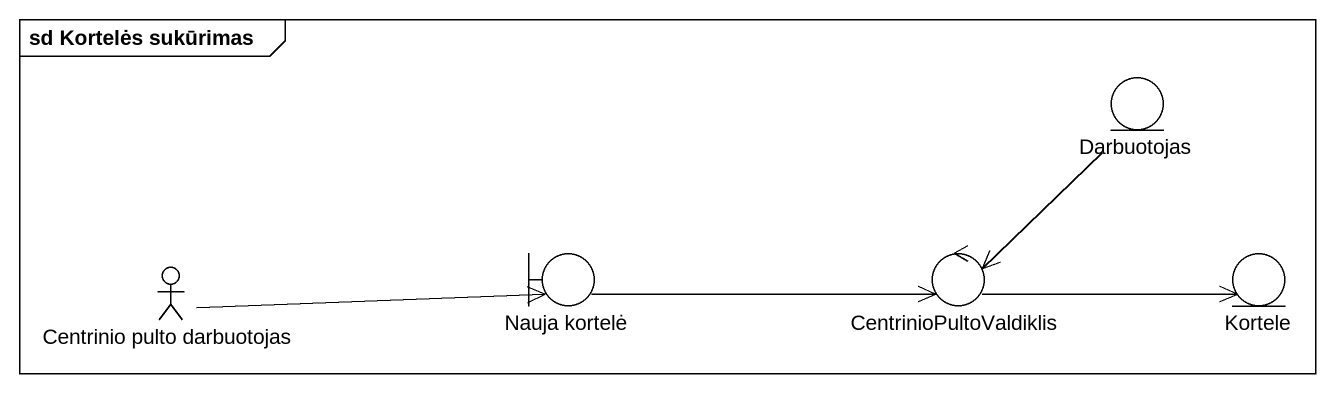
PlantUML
@startuml
mainframe sd Kortelės sukūrimas
entity Darbuotojas
actor "Centrinio pulto darbuotojas" as Centrinio_pulto_darbuotojas
boundary "Nauja kortelė" as Nauja_kortelė
control CentrinioPultoValdiklis
entity Kortele
Darbuotojas --> CentrinioPultoValdiklis
Centrinio_pulto_darbuotojas -right-> Nauja_kortelė
Nauja_kortelė -right-> CentrinioPultoValdiklis
CentrinioPultoValdiklis -right-> Kortele
@enduml
